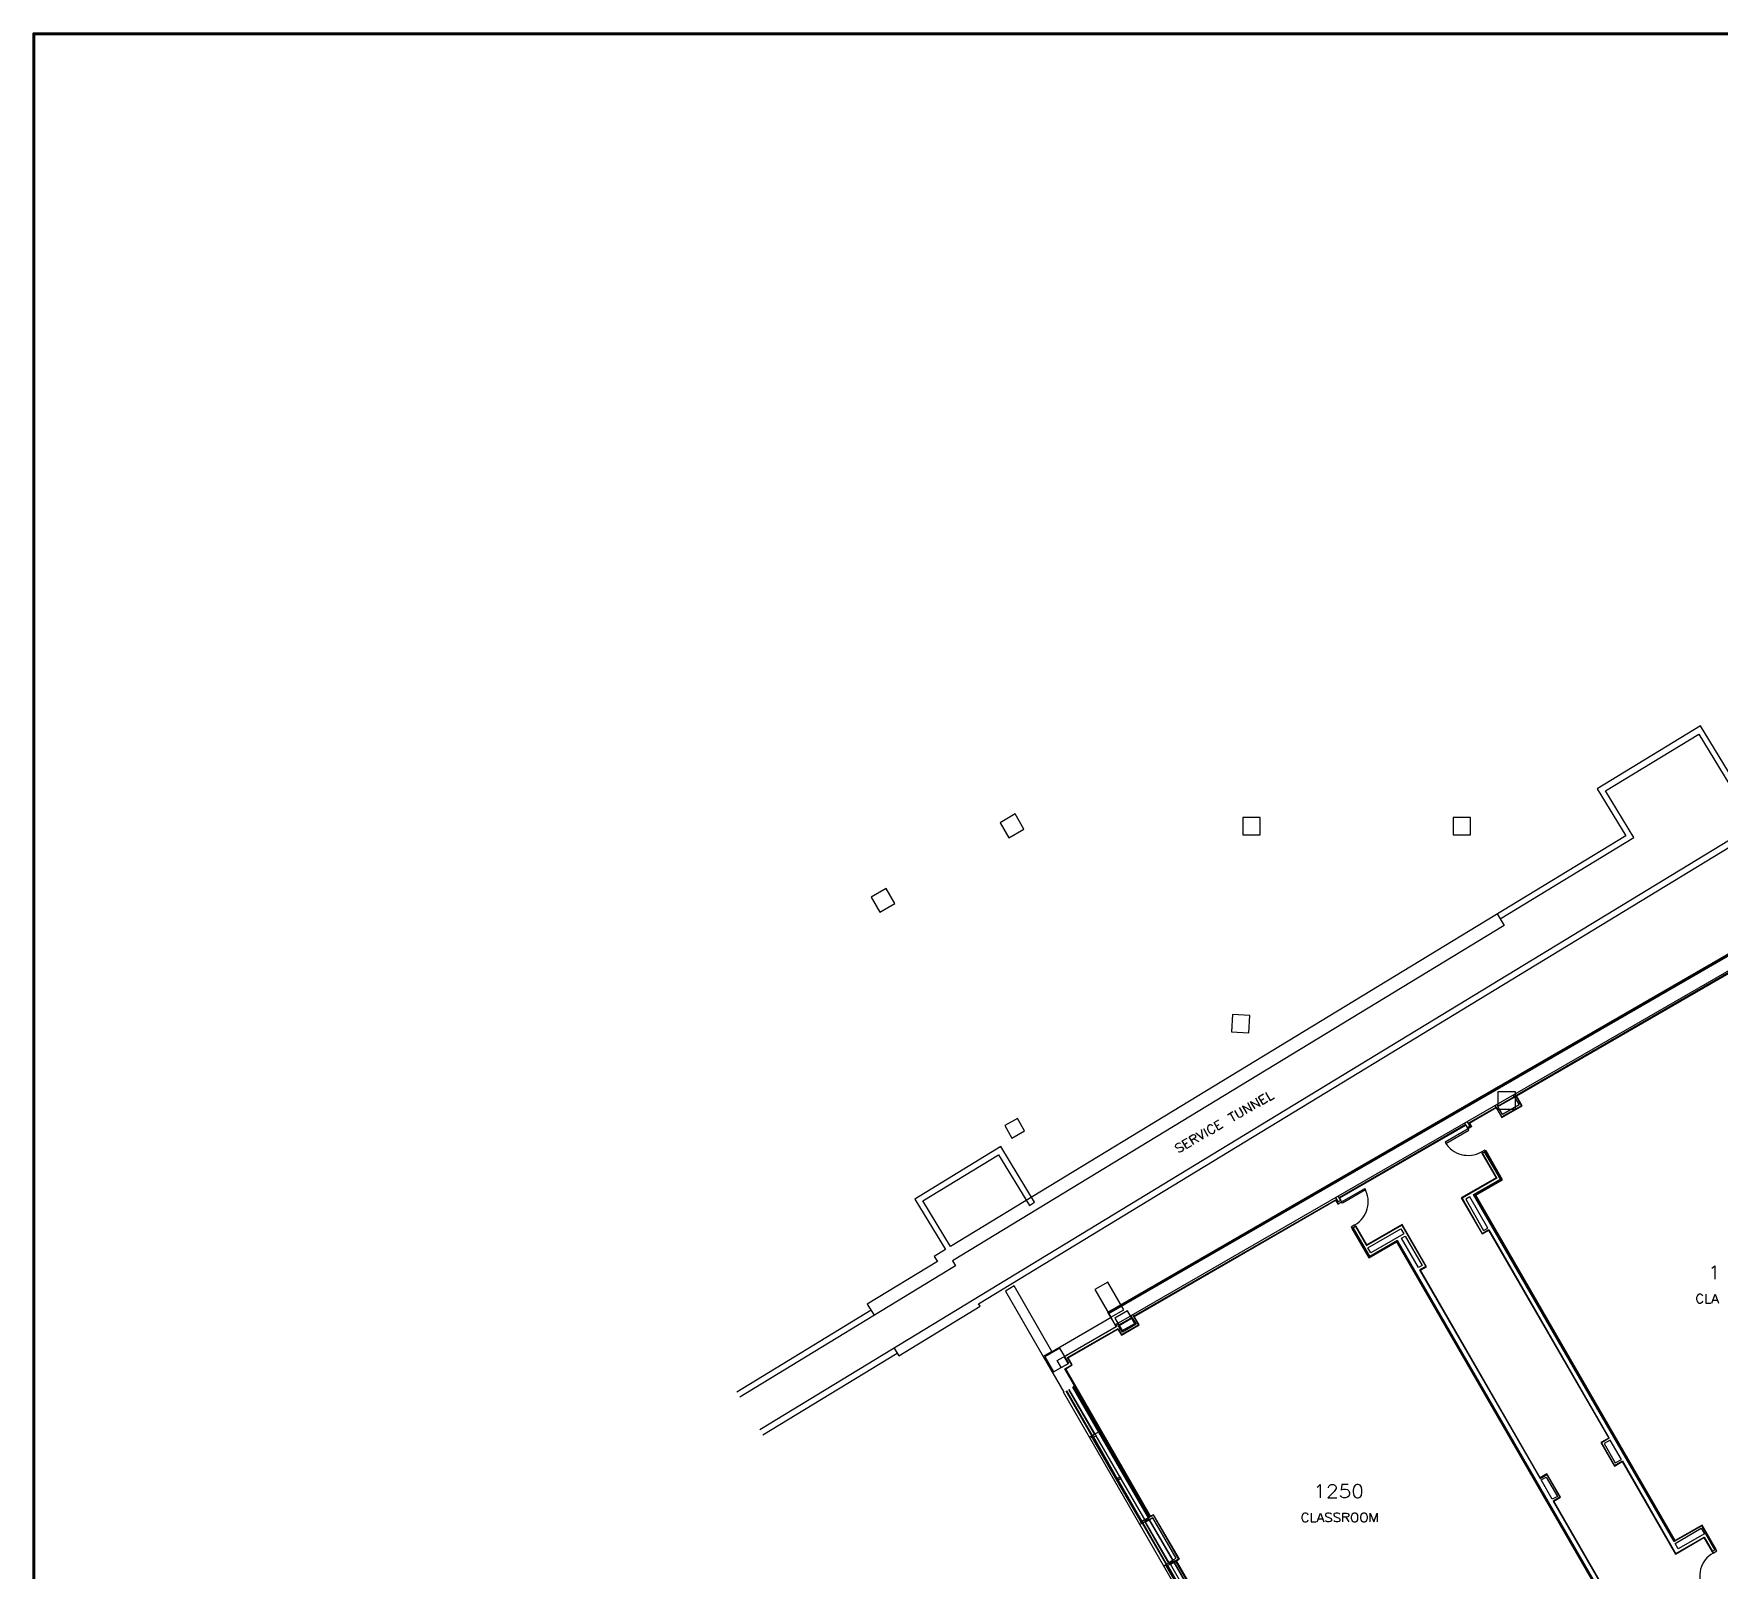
# Model space of a CAD drawing. Header units: millimetres. Extents: x 171 to 6612, y 356 to 4695.
# Drawn here: x 171 to 2453, y 2614 to 4695 of the extents above; entities that cross this region are included whole.
import ezdxf

# ---------------------------------------------------------------- set-up
doc = ezdxf.new("R2010")
doc.units = ezdxf.units.MM
for name, color, linetype in [('descriptions', 252, 'Continuous'), ('doors', 170, 'Continuous'), ('rooms', 30, 'Continuous'), ('walls', 7, 'Continuous')]:
    doc.layers.add(name, color=color, linetype=linetype)

msp = doc.modelspace()

# ---------------------------------------------------------------- linework, layer by layer
at = {"layer": 'descriptions', "lineweight": 9}
for points in [[(2431.1, 2985.4), (2430.7, 2986.6), (2429.5, 2987.7), (2428.3, 2988.2), (2426, 2988.2), (2424.8, 2987.7), (2423.7, 2986.6), (2423.2, 2985.4), (2422.5, 2983.8), (2422.5, 2981), (2423.2, 2979.1), (2423.7, 2977.9), (2424.8, 2976.8), (2426, 2976.3), (2428.3, 2976.3), (2429.5, 2976.8), (2430.7, 2977.9), (2431.1, 2979.1)], [(2435.1, 2988.2), (2435.1, 2976.3), (2441.9, 2976.3)], [(2443.1, 2976.3), (2447.7, 2988.2), (2452.2, 2976.3)], [(2444.9, 2980.3), (2450.6, 2980.3)], [(1896.9, 2689), (1896.2, 2690.2), (1895.2, 2691.4), (1894.1, 2691.8), (1891.7, 2691.8), (1890.6, 2691.4), (1889.4, 2690.2), (1888.9, 2689), (1888.2, 2687.4), (1888.2, 2684.4), (1888.9, 2682.7), (1889.4, 2681.6), (1890.6, 2680.4), (1891.7, 2679.9), (1894.1, 2679.9), (1895.2, 2680.4), (1896.2, 2681.6), (1896.9, 2682.7)], [(1900.8, 2691.8), (1900.8, 2679.9), (1907.6, 2679.9)], [(1908.8, 2679.9), (1913.5, 2691.8), (1917.9, 2679.9)], [(1910.7, 2683.9), (1916.3, 2683.9)], [(1928.2, 2690.2), (1927, 2691.4), (1925.4, 2691.8), (1923.1, 2691.8), (1921.4, 2691.4), (1920.3, 2690.2), (1920.3, 2689), (1920.7, 2687.9), (1921.4, 2687.4), (1922.6, 2686.7), (1925.9, 2685.5), (1927, 2685.1), (1927.7, 2684.4), (1928.2, 2683.2), (1928.2, 2681.6), (1927, 2680.4), (1925.4, 2679.9), (1923.1, 2679.9), (1921.4, 2680.4), (1920.3, 2681.6)], [(1939.7, 2690.2), (1938.5, 2691.4), (1936.9, 2691.8), (1934.5, 2691.8), (1932.9, 2691.4), (1931.7, 2690.2), (1931.7, 2689), (1932.2, 2687.9), (1932.9, 2687.4), (1934.1, 2686.7), (1937.3, 2685.5), (1938.5, 2685.1), (1939.2, 2684.4), (1939.7, 2683.2), (1939.7, 2681.6), (1938.5, 2680.4), (1936.9, 2679.9), (1934.5, 2679.9), (1932.9, 2680.4), (1931.7, 2681.6)], [(1943.7, 2679.9), (1943.7, 2691.8), (1948.8, 2691.8), (1950.7, 2691.4), (1951.1, 2690.7), (1951.6, 2689.5), (1951.6, 2688.3), (1951.1, 2687.4), (1950.7, 2686.7), (1948.8, 2686.2), (1943.7, 2686.2)], [(1947.6, 2686.2), (1951.6, 2679.9)], [(1980.8, 2679.9), (1980.8, 2691.8), (1985.5, 2679.9), (1990, 2691.8), (1990, 2679.9)]]:
    msp.add_lwpolyline(points, dxfattribs=at)
for points in [[(1958.6, 2691.8), (1957.5, 2691.4), (1956.3, 2690.2), (1955.8, 2689), (1955.1, 2687.4), (1955.1, 2684.4), (1955.8, 2682.7), (1956.3, 2681.6), (1957.5, 2680.4), (1958.6, 2679.9), (1960.7, 2679.9), (1961.9, 2680.4), (1963.1, 2681.6), (1963.8, 2682.7), (1964.2, 2684.4), (1964.2, 2687.4), (1963.8, 2689), (1963.1, 2690.2), (1961.9, 2691.4), (1960.7, 2691.8)], [(1971, 2691.8), (1970.1, 2691.4), (1968.9, 2690.2), (1968.2, 2689), (1967.7, 2687.4), (1967.7, 2684.4), (1968.2, 2682.7), (1968.9, 2681.6), (1970.1, 2680.4), (1971, 2679.9), (1973.4, 2679.9), (1974.5, 2680.4), (1975.7, 2681.6), (1976.2, 2682.7), (1976.9, 2684.4), (1976.9, 2687.4), (1976.2, 2689), (1975.7, 2690.2), (1974.5, 2691.4), (1973.4, 2691.8)]]:
    msp.add_lwpolyline(points, close=True, dxfattribs=at)
at = {"layer": 'doors', "lineweight": 9}
for centre, radius, start, end in [((2113.4, 3212.5), 36.3, 210.6022, 299.535), ((1941.9, 3113.4), 36.2, 299.9887, 29.777), ((2462.6, 2606.6), 35.8, 119.5155, 210.1128)]:
    msp.add_arc(centre, radius, start, end, dxfattribs=at)
at = {"layer": 'rooms', "lineweight": 9}
for points in [[(2443.1, 3023.3), (2444.7, 3024.2), (2447.3, 3026.8), (2447.3, 3008.8)], [(1908.8, 2726.9), (1910.4, 2727.9), (1913, 2730.4), (1913, 2712.4)], [(1924.2, 2726.2), (1924.2, 2726.9), (1925.2, 2728.8), (1925.9, 2729.5), (1927.7, 2730.4), (1931, 2730.4), (1932.9, 2729.5), (1933.6, 2728.8), (1934.5, 2726.9), (1934.5, 2725.3), (1933.6, 2723.7), (1932, 2721.1), (1923.3, 2712.4), (1935.5, 2712.4)], [(1950.9, 2730.4), (1942.3, 2730.4), (1941.3, 2722.7), (1942.3, 2723.7), (1944.8, 2724.4), (1947.4, 2724.4), (1950, 2723.7), (1951.6, 2721.8), (1952.5, 2719.2), (1952.5, 2717.6), (1951.6, 2715), (1950, 2713.4), (1947.4, 2712.4), (1944.8, 2712.4), (1942.3, 2713.4), (1941.3, 2714.1), (1940.6, 2715.9)]]:
    msp.add_lwpolyline(points, dxfattribs=at)
msp.add_lwpolyline([(1962.8, 2730.4), (1960.3, 2729.5), (1958.6, 2726.9), (1957.7, 2722.7), (1957.7, 2720.1), (1958.6, 2715.9), (1960.3, 2713.4), (1962.8, 2712.4), (1964.5, 2712.4), (1967, 2713.4), (1968.9, 2715.9), (1969.6, 2720.1), (1969.6, 2722.7), (1968.9, 2726.9), (1967, 2729.5), (1964.5, 2730.4)], close=True, dxfattribs=at)
at = {"layer": 'walls', "lineweight": 50}
msp.add_lwpolyline([(6611.5, 356.4), (6611.7, 4694.6), (171.3, 4694.9), (171.3, 356.6)], close=True, dxfattribs=at)
at = {"layer": 'walls', "color": 11, "lineweight": 5, "true_color": 0xf27172}
for points in [[(2156.5, 3496.3), (2337.8, 3606.5), (2299.2, 3669.6), (2425.5, 3746.6), (2500.4, 3623.5), (1154.4, 2804.6)], [(1336.2, 2915.2), (1342.5, 2904.9), (1452.7, 2972.1), (1450.6, 2975.4), (2511.4, 3620.7), (2428.1, 3757.6), (2288.2, 3672.4), (2326.8, 3609), (1412.7, 3053), (1375.2, 3114.5), (1477.7, 3177), (1519.3, 3108.4), (1526.1, 3112.7), (1480.5, 3188), (1364.2, 3117.1), (1405.9, 3048.8), (1390.4, 3039.4), (1394.7, 3032.7), (1299.9, 2974.9), (1309.3, 2959.7)], [(2152.5, 3503.1), (2161.9, 3487.6), (1415.2, 3033.6), (1419.4, 3026.6), (1127.5, 2849)], [(1305.1, 2966.5), (1123.3, 2855.8)], [(1158.6, 2797.8), (1340.4, 2908.5)]]:
    msp.add_lwpolyline(points, dxfattribs=at)
at = {"layer": 'walls', "color": 11, "lineweight": 9, "true_color": 0xf27172}
for points in [[(1566.1, 2903.8), (1571.7, 2893.9), (1562.6, 2888.8), (1562.6, 2888.6), (1557, 2898.4), (1569.2, 2905.4), (1572.9, 2907.5), (1637, 2944.7), (1637.2, 2944.2), (1637.2, 2944), (1625.5, 2964.1), (2495.2, 3466.3), (2642.1, 3211.8), (3434.6, 3669.4)], [(3435.6, 3667.7), (2641.4, 3209.3), (2494.5, 3463.5), (1626.7, 2962.5)], [(2641.2, 3209), (2494.5, 3463.3), (1626.7, 2962.3), (2494.5, 3463.1), (2641.4, 3208.6), (3435.8, 3667.3)], [(1658.5, 2956.4), (1656.9, 2959.2), (2493.1, 3441.8), (2637, 3192.4), (3441.7, 3657.2)], [(2117.2, 3216.8), (2117.5, 3216.8), (2115.6, 3220.3), (2151.1, 3240.8), (2158.9, 3227.3), (2186.5, 3243.2), (2178.7, 3256.8), (2492, 3437.6), (2635.8, 3188.2), (2847, 2822.4), (2470.7, 2605.1), (2469, 2608.1), (2468.8, 2607.9)], [(2636.1, 3189.2), (2492.2, 3438.5), (2177.8, 3257)], [(1797, 3236.9), (1801.4, 3229.4), (1802.6, 3228.2), (1804.2, 3227.7), (1806.1, 3228.2), (1807, 3228.7), (1808.2, 3230.1), (1808.7, 3231.7), (1808.2, 3233.4), (1804, 3240.8)], [(1814.1, 3232.7), (1808, 3243.2), (1820.8, 3236.6), (1815, 3247.2)], [(1824.8, 3239), (1818.7, 3249.3), (1831.8, 3243), (1825.8, 3253.5)], [(1842.1, 3249), (1835.8, 3245.3), (1829.7, 3255.6), (1836.1, 3259.3)], [(1832.5, 3250.7), (1836.5, 3253)], [(1839.1, 3261.2), (1845.2, 3250.7), (1851, 3254.2)], [(2113.5, 3219.8), (2151.1, 3241.5)], [(2175.9, 3255.1), (2174.3, 3257.9), (2176.6, 3259.1), (2185.5, 3243.4), (2159.1, 3228.2), (2150, 3243.9)], [(2152.1, 3245.1), (2153.7, 3242.3)], [(2175.7, 3255.6), (2153.5, 3243)], [(1781.8, 3214.2), (1775.5, 3210.4), (1769.4, 3220.7), (1775.7, 3224.5)], [(1772.2, 3215.8), (1776.2, 3218.2)], [(1787.6, 3231.3), (1794.6, 3235.5)], [(1791.1, 3233.4), (1797.2, 3223.1)], [(2110.2, 3217.9), (1938.5, 3118.7)], [(2112.5, 3213.9), (2109, 3220)], [(2115.8, 3215.8), (2112.1, 3221.9)], [(2116.5, 3216.3), (2114.2, 3220.3)], [(2117, 3216.5), (2115.1, 3220)], [(1738.7, 3189.2), (1732.4, 3185.6), (1726.3, 3195.9), (1732.7, 3199.7)], [(1741.8, 3191), (1735.7, 3201.3), (1740.1, 3203.9), (1742, 3204.4), (1742.7, 3204.1), (1743.9, 3203.4), (1744.4, 3202.5), (1744.4, 3201.1), (1744.1, 3200.4), (1743, 3199), (1738.5, 3196.4)], [(1742, 3198.5), (1748.6, 3195)], [(1744.6, 3206.5), (1754.6, 3198.5), (1752.5, 3211.1)], [(1755.1, 3212.5), (1761, 3202)], [(1767.3, 3216.3), (1766.3, 3217), (1764.7, 3217.5), (1763.5, 3217.5), (1761.4, 3216.3), (1760.7, 3215.1), (1760.3, 3213.7), (1760.5, 3212.3), (1760.7, 3210.7), (1762.1, 3208.1), (1763.5, 3206.9), (1764.7, 3206.2), (1766.1, 3205.8), (1767.5, 3205.8), (1769.4, 3206.9), (1770.1, 3208.1), (1770.6, 3209.5), (1770.6, 3210.9)], [(1941.1, 3115), (1941.3, 3115.2), (1939.4, 3118.5), (2110, 3217), (2112.1, 3213.7), (2112.3, 3213.9)], [(1723.8, 3192.4), (1722.1, 3192.9), (1720.3, 3192.4), (1718.4, 3191.5), (1717.2, 3190.1), (1716.8, 3188.4), (1717.5, 3187.5), (1718.4, 3186.8), (1719.1, 3186.6), (1720.5, 3186.6), (1724, 3187.3), (1725.2, 3187.5), (1726.1, 3187.3), (1727, 3186.6), (1728, 3184.9), (1727.5, 3183.5), (1726.3, 3182.1), (1724.5, 3181), (1722.6, 3180.7), (1721, 3181)], [(1729.2, 3191), (1733.1, 3193.4)], [(2132.2, 3179.3), (2132, 3179.1), (2151.4, 3145.6), (2104.1, 3118.5), (2132.2, 3069.9), (2141.1, 3074.8), (2303.7, 2793.4), (2293.1, 2787.3), (2311.4, 2755.5), (2321.9, 2761.6), (2321.7, 2762)], [(2132.7, 3179.3), (2152.1, 3145.4), (2105.1, 3118.3), (2132.4, 3070.6), (2141.3, 3075.7), (2304.4, 2793.1), (2293.8, 2787), (2311.6, 2756.4), (2322.1, 2762.5), (2394.6, 2636.6)], [(2448.4, 2642.3), (2429.7, 2674.8), (2392.1, 2653.2), (2120.7, 3123.2), (2157.2, 3144), (2135.7, 3181.2)], [(2393, 2653.5), (2121.9, 3122.7), (2158.4, 3143.8), (2136.4, 3181.7)], [(2393.5, 2653.9), (2122.8, 3122.5), (2159.1, 3143.5), (2136.9, 3181.9)], [(2448.9, 2642.5), (2449.2, 2642.5), (2430, 2675.7), (2393.7, 2654.7), (2123.8, 3122.3), (2160, 3143.3), (2137.6, 3182.4), (2137.3, 3182.1)], [(1718.4, 2627.3), (1722.4, 2629.6), (1687.5, 2689.7), (1683.5, 2687.6), (1568.5, 2887.2), (1577.3, 2892.5), (1571.7, 2902.1), (1639.1, 2941), (1644, 2932.8), (1667.9, 2946.6), (1661.3, 2958), (1933.8, 3115.5), (1935.9, 3112), (1936.2, 3112.2)], [(1660.4, 2958.3), (1935.5, 3116.9)], [(1937.6, 3113.1), (1934.1, 3119.2)], [(1936.4, 3112.2), (1934.5, 3115.7)], [(1936.9, 3112.7), (1934.8, 3116.6)], [(1940.8, 3114.8), (1937.3, 3120.8)], [(1960.7, 3080.1), (1975.9, 3054.2), (2023.7, 3081.8), (2055.9, 3025.6), (2047.7, 3021), (2210.8, 2738.9), (2219.9, 2744.2), (2237.7, 2713.6), (2228.3, 2708.2), (2295, 2592.9)], [(2229, 2708.7), (2229.3, 2708), (2238.4, 2713.4), (2220.1, 2745.2), (2211, 2739.8), (2048.7, 3020.7), (2056.9, 3025.4), (2023.9, 3082.5), (1976.2, 3054.9), (1961.4, 3080.6), (1961, 3080.4)], [(1956.1, 3077.6), (1955.8, 3077.3), (1978.7, 3037.6), (2016.4, 3059.3), (2284.7, 2594.3), (2247.3, 2572.5), (2267.9, 2537), (2268.1, 2537)], [(1979.2, 3038), (1956.3, 3077.6)], [(1979.9, 3038.3), (1957, 3078)], [(1980.6, 3038.7), (1957.7, 3078.5)], [(2269.7, 2537.9), (2250.1, 2571.8), (2287.7, 2593.6), (2017.8, 3061), (1980.1, 3039.2)], [(2268.3, 2537.2), (2248, 2572.3), (2285.6, 2594.1), (2016.9, 3059.8)], [(2018.3, 3060.5), (2017.3, 3060), (2286.6, 2593.8), (2248.9, 2572.1), (2268.8, 2537.5)], [(2141.1, 3074.8), (2140.6, 3075.5)], [(1976.2, 3054.9), (1975.5, 3054.6)], [(2048.7, 3020.7), (2048.2, 3020.5)], [(1569.6, 2905.9), (1637, 2944.7), (1630, 2956.6), (1550, 2910.3), (1549.7, 2910.8), (1537.8, 2903.8), (1565.9, 2855.6)], [(2000.3, 2330.9), (1920.5, 2285.1), (1867.6, 2376.5), (1863.7, 2374.2), (1717.5, 2627.5), (1721.4, 2629.9), (1687.3, 2689), (1683.3, 2686.7), (1567.5, 2887.4), (1576.6, 2892.8), (1571, 2902.4), (1639.3, 2941.9), (1644.2, 2933.5), (1666.9, 2946.8), (1659.2, 2960.4), (1635.6, 2946.8)], [(1636.3, 2947.3), (1637.9, 2944.5)], [(1637.5, 2944.9), (1637, 2944.7)], [(1640, 2945.6), (1658.5, 2956.4), (1663.7, 2947.7), (1645.2, 2937), (1640, 2945.6), (1638.4, 2948.5)], [(1658.3, 2956.9), (1639.8, 2946.3)], [(1639.1, 2941), (1639.6, 2941.4)], [(1852.2, 2364.6), (1855.7, 2366.7), (1866.2, 2348.7), (1872.8, 2352.4), (1913.9, 2281.3), (1918.4, 2283.9), (1866.7, 2373), (1861.8, 2370.2), (1865.8, 2363.7), (1859.7, 2360.1), (1853.6, 2356.6), (1565.6, 2855.4)], [(1568.7, 2857.2), (1604, 2796.2)], [(1569.6, 2857.7), (1604.7, 2796.6)], [(1572.2, 2859.1), (1607.3, 2798.3)], [(1572.7, 2859.3), (1607.7, 2798.5)], [(1577.8, 2862.4), (1612.9, 2801.6), (1680, 2685.5)], [(1710.2, 2622.6), (1708.6, 2625.4), (1717.9, 2630.8), (1686.3, 2685.5), (1677.2, 2680.1), (1675.6, 2683), (1682.4, 2686.9), (1580.1, 2863.8), (1578.3, 2862.6), (1680.5, 2685.8)], [(1613.4, 2801.8), (1600.7, 2794.5)], [(1604.2, 2793.6), (1637.2, 2736.5), (1670, 2679.9)], [(1675.4, 2683), (1642.6, 2739.8), (1609.9, 2796.6)], [(2303.9, 2792.7), (2303.7, 2793.4)], [(2321.9, 2761.6), (2394.2, 2636.4), (2432.5, 2658.6), (2443.5, 2639.4), (2443.8, 2639.7)], [(2211, 2739.8), (2211.3, 2739.3)], [(2273, 2540), (2273.2, 2540), (2255.9, 2570.2), (2295.5, 2593.1), (2229.3, 2708)], [(1701.3, 2620.5), (1713.9, 2628), (1681.7, 2683.7), (1669, 2676.4)], [(1672.1, 2678.3), (1704.4, 2622.4)], [(1673, 2678.7), (1705.1, 2622.8)], [(1675.6, 2680.1), (1707.6, 2624.2)], [(1675.8, 2680.4), (1708.1, 2624.5)], [(1682.6, 2686.2), (1676.1, 2682.5)], [(1681.2, 2683.4), (1713, 2628)], [(1683.5, 2687.6), (1684, 2686.9)], [(2394.4, 2637.3), (2432.8, 2659.3), (2444, 2639.7)], [(2432.5, 2658.6), (2433, 2658.9)], [(2435.3, 2665.2), (2434.2, 2664.5), (2447.3, 2641.6)], [(2434.9, 2664.7), (2448, 2642)], [(1716.8, 2627.3), (1710, 2623.3)], [(1808.9, 2451.8), (1776.6, 2508), (1743, 2565.8), (1710.2, 2622.6), (1717.2, 2626.6), (1819, 2450.2), (1817.1, 2449)], [(1715.1, 2625.6), (1860.8, 2373.2), (1860.4, 2373), (1814.5, 2452.3), (1714.7, 2625.2)], [(2288, 2502.6), (2287.7, 2502.4), (2288.9, 2500.3), (1920, 2287.2), (1867.9, 2377.5), (1863.9, 2375.1), (1718.4, 2627.3), (1717.9, 2628)], [(1704.6, 2619.8), (1737.6, 2562.7), (1771, 2504.7), (1803.3, 2448.8)]]:
    msp.add_lwpolyline(points, dxfattribs=at)
at = {"layer": 'walls', "color": 11, "lineweight": 0, "true_color": 0xf27172}
for points in [[(1511.8, 3617.9), (1500.1, 3638.5), (1479.6, 3626.6), (1491.5, 3606.2)], [(1831.8, 3610), (1831.8, 3633.6), (1808.2, 3633.6), (1808.2, 3610)], [(2116.5, 3610), (2116.5, 3633.6), (2092.9, 3633.6), (2092.9, 3610)], [(1337.3, 3517.1), (1325.4, 3537.5), (1305.1, 3525.8), (1316.8, 3505.4)], [(1816.4, 3342.1), (1817.8, 3365.5), (1794.2, 3366.9), (1792.8, 3343.3)], [(2177.3, 3238.7), (2177.3, 3262.4), (2153.7, 3262.4), (2153.7, 3238.7)], [(1512.8, 3209.3), (1503, 3226.3), (1485.9, 3216.5), (1495.7, 3199.4)], [(1652.2, 2965.8), (1635.1, 2955.9), (1644.9, 2938.9), (1662, 2948.7)], [(1560.7, 2915.2), (1540.4, 2903.5), (1552.1, 2883), (1572.7, 2894.9)]]:
    msp.add_lwpolyline(points, close=True, dxfattribs=at)
at = {"layer": 'walls', "color": 11, "lineweight": 9, "true_color": 0xf27172}
for points in [[(2153.7, 3242.3), (2175.9, 3255.1), (2182.3, 3244.4), (2160, 3231.5)], [(2114.2, 3210.4), (2113.2, 3212.1), (2082.1, 3194.1), (2083.1, 3192.4)], [(2117.2, 3216.8), (2118.2, 3215.1), (2116.8, 3214.2), (2114.9, 3213), (2113.2, 3212.1), (2112.3, 3213.9)], [(2131.3, 3181), (2136.2, 3183.8), (2137.3, 3182.1), (2132.2, 3179.3)], [(1943.2, 3111.5), (1942, 3113.4), (1973.4, 3131.4), (1974.3, 3129.5)], [(1941.1, 3115), (1936.2, 3112.2), (1937.1, 3110.3), (1938.5, 3111.3), (1940.6, 3112.4), (1942, 3113.4)], [(2110, 3116.9), (2134.3, 3074.5), (2139.9, 3077.8), (2115.6, 3120.1)], [(1961, 3080.4), (1960, 3082), (1955.1, 3079.2), (1956.1, 3077.6)], [(2022.3, 3076.6), (2026.2, 3070.1), (1981.5, 3044.1), (1977.6, 3050.9)], [(2046.1, 3024.2), (2023, 3064), (2028.1, 3066.8), (2051, 3027)], [(1549.7, 2910.8), (1498.7, 2999.4), (1486.8, 2992.4), (1537.8, 2903.8)], [(1608, 2994.5), (1629.7, 2957.1), (1647, 2967.2), (1625.5, 3004.6)], [(1608.5, 2799), (1609.9, 2796.6), (1606.1, 2794.5), (1605.9, 2795), (1604.9, 2794.5), (1605.2, 2794.1), (1604.2, 2793.6), (1603.1, 2795.7)], [(1605.9, 2795), (1638.6, 2737.9), (1637.9, 2737.5), (1604.9, 2794.5)], [(2297.3, 2786.1), (2312.5, 2759.7), (2321, 2764.6), (2305.8, 2790.8)], [(1638.2, 2738.9), (1641.9, 2741), (1643.3, 2738.9), (1639.6, 2736.5), (1639.1, 2737.5), (1638.2, 2737), (1637.9, 2737.5), (1638.6, 2737.9)], [(2219, 2740.7), (2234.2, 2714.5), (2227.2, 2710.6), (2212, 2736.8)], [(1639.1, 2737.5), (1671.6, 2680.8), (1670.9, 2680.4), (1638.2, 2737)], [(1675.4, 2683), (1676.8, 2680.8), (1673, 2678.7), (1672.8, 2679.2), (1671.8, 2678.5), (1672.1, 2678.3), (1671.1, 2677.6), (1670, 2679.9)], [(1676.8, 2680.8), (1675.4, 2683), (1671.6, 2680.8), (1671.8, 2680.4), (1671.1, 2679.9), (1670.9, 2680.4), (1670, 2679.9), (1671.1, 2677.6)], [(2393.5, 2650.9), (2428.8, 2671.5), (2433.2, 2663.8), (2397.7, 2643.4)], [(1705.1, 2622.8), (1708.8, 2624.9), (1710.2, 2622.8), (1704.6, 2619.8), (1703.4, 2621.9), (1704.4, 2622.4), (1704.6, 2621.9), (1705.5, 2622.4)], [(2443.8, 2639.7), (2444.9, 2637.8), (2449.9, 2640.8), (2448.9, 2642.5)], [(1706.5, 2620.7), (1739.2, 2564.1), (1738.3, 2563.7), (1705.5, 2620.3)]]:
    msp.add_lwpolyline(points, close=True, dxfattribs=at)

doc.saveas('drawing.dxf')
